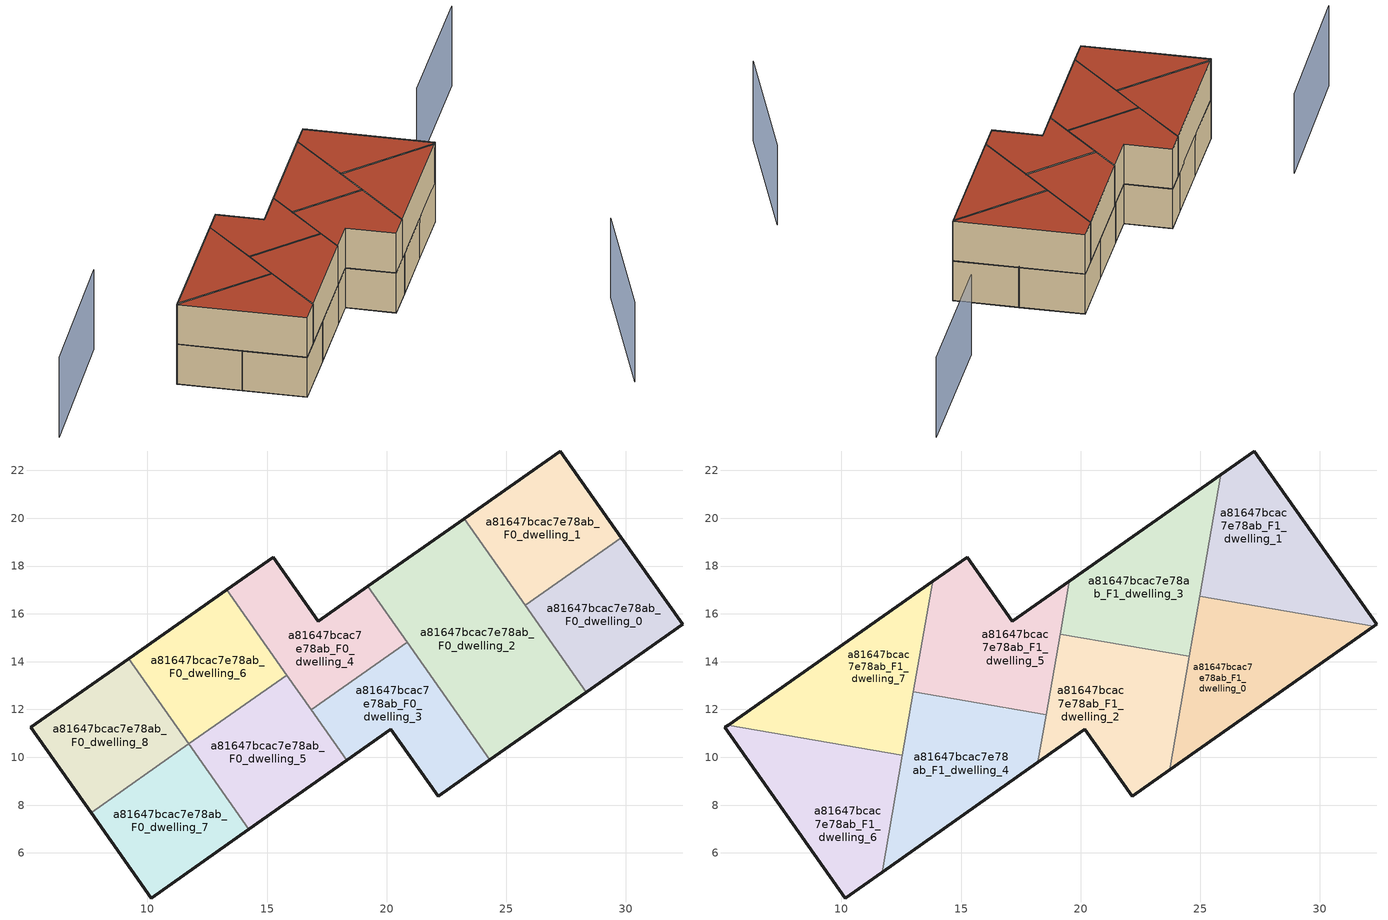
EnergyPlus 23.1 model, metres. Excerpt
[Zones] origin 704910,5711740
a81647bcac7e78ab_F0_dwelling_0
 floor ground (EU_floor_Construction): 32.38,15.56 29.82,19.18 25.8,16.35 28.35,12.72 z0
 wall outside (EU_wall_Construction): 29.82,19.18 32.38,15.56 28.35,12.72 z0:3
 wall to a81647bcac7e78ab_F0_dwelling_1 (EU_wall_Construction): 25.8,16.35 29.82,19.18 z0:3
 wall to a81647bcac7e78ab_F0_dwelling_2 (EU_wall_Construction): 28.35,12.72 25.8,16.35 z0:3
a81647bcac7e78ab_F0_dwelling_1
 floor ground (EU_floor_Construction): 29.82,19.18 27.26,22.81 23.24,19.99 25.8,16.35 z0
 wall outside (EU_wall_Construction): 23.24,19.99 27.26,22.81 29.82,19.18 z0:3
 wall to a81647bcac7e78ab_F0_dwelling_2 (EU_wall_Construction): 25.8,16.35 23.24,19.99 z0:3
 ceiling adiabatic (EU_roof_Construction): 25.86,21.83 25.09,17.37 23.24,19.99 z3
a81647bcac7e78ab_F0_dwelling_2
 floor ground (EU_floor_Construction): 28.35,12.72 23.24,19.99 19.22,17.16 24.32,9.89 z0
 wall outside (EU_wall_Construction): 28.35,12.72 24.32,9.89 / 19.22,17.16 23.24,19.99 z0:3
 wall to a81647bcac7e78ab_F0_dwelling_3 (EU_wall_Construction): 24.32,9.89 20.86,14.82 z0:3
 wall to a81647bcac7e78ab_F0_dwelling_4 (EU_wall_Construction): 20.86,14.82 19.22,17.16 z0:3
a81647bcac7e78ab_F0_dwelling_3
 floor ground (EU_floor_Construction): 24.32,9.89 20.86,14.82 16.84,11.99 18.33,9.87 20.18,11.17 22.16,8.37 z0
 wall outside (EU_wall_Construction): 24.32,9.89 22.16,8.37 20.18,11.17 18.33,9.87 z0:3
 wall to a81647bcac7e78ab_F0_dwelling_4 (EU_wall_Construction): 16.84,11.99 20.86,14.82 z0:3
 wall to a81647bcac7e78ab_F0_dwelling_5 (EU_wall_Construction): 18.33,9.87 16.84,11.99 z0:3
a81647bcac7e78ab_F0_dwelling_4
 floor ground (EU_floor_Construction): 20.86,14.82 19.22,17.16 17.15,15.7 15.26,18.37 13.31,17.01 16.84,11.99 z0
 wall outside (EU_wall_Construction): 13.31,17.01 15.26,18.37 17.15,15.7 19.22,17.16 z0:3
 wall to a81647bcac7e78ab_F0_dwelling_6 (EU_wall_Construction): 15.83,13.44 13.31,17.01 z0:3
 wall to a81647bcac7e78ab_F0_dwelling_5 (EU_wall_Construction): 16.84,11.99 15.83,13.44 z0:3
a81647bcac7e78ab_F0_dwelling_5
 floor ground (EU_floor_Construction): 18.33,9.87 15.83,13.44 11.73,10.56 14.24,6.99 z0
 wall outside (EU_wall_Construction): 18.33,9.87 14.24,6.99 z0:3
 wall to a81647bcac7e78ab_F0_dwelling_6 (EU_wall_Construction): 11.73,10.56 15.83,13.44 z0:3
 wall to a81647bcac7e78ab_F0_dwelling_7 (EU_wall_Construction): 14.24,6.99 11.73,10.56 z0:3
a81647bcac7e78ab_F0_dwelling_6
 floor ground (EU_floor_Construction): 15.83,13.44 13.31,17.01 9.22,14.13 11.73,10.56 z0
 wall outside (EU_wall_Construction): 9.22,14.13 13.31,17.01 z0:3
 wall to a81647bcac7e78ab_F0_dwelling_8 (EU_wall_Construction): 11.73,10.56 9.22,14.13 z0:3
a81647bcac7e78ab_F0_dwelling_7
 floor ground (EU_floor_Construction): 14.24,6.99 11.73,10.56 7.64,7.69 10.17,4.12 z0
 wall outside (EU_wall_Construction): 14.24,6.99 10.17,4.12 7.64,7.69 z0:3
 wall to a81647bcac7e78ab_F0_dwelling_8 (EU_wall_Construction): 7.64,7.69 11.73,10.56 z0:3
a81647bcac7e78ab_F0_dwelling_8
 floor ground (EU_floor_Construction): 11.73,10.56 9.22,14.13 5.12,11.25 7.64,7.69 z0
 wall outside (EU_wall_Construction): 7.64,7.69 5.12,11.25 9.22,14.13 z0:3
 ceiling adiabatic (EU_roof_Construction): 9.22,14.13 11.73,10.56 7.64,7.69 11.35,10.29 5.26,11.34 5.12,11.25 z3
a81647bcac7e78ab_F1_dwelling_0
 floor to a81647bcac7e78ab_F0_dwelling_0 (EU_floor_Construction): 32.27,15.48 26.08,16.55 25.8,16.35 28.35,12.72 z3
 floor to a81647bcac7e78ab_F0_dwelling_2 (EU_floor_Construction): 28.35,12.72 25.6,16.63 24.98,16.74 23.9,10.5 24.32,9.89 z3
 floor to a81647bcac7e78ab_F0_dwelling_1 (EU_floor_Construction): 26.08,16.55 25.6,16.63 25.8,16.35 z3
 floor to a81647bcac7e78ab_F0_dwelling_3 (EU_floor_Construction): 24.32,9.89 23.9,10.5 23.72,9.47 z3
 wall outside (EU_wall_Construction): 32.27,15.48 23.72,9.47 z3:6
 wall to a81647bcac7e78ab_F1_dwelling_1 (EU_wall_Construction): 24.98,16.74 32.27,15.48 z3:6
 wall to a81647bcac7e78ab_F1_dwelling_2 (EU_wall_Construction): 23.72,9.47 24.54,14.22 z3:6
 wall to a81647bcac7e78ab_F1_dwelling_3 (EU_wall_Construction): 24.54,14.22 24.98,16.74 z3:6
 roof outside (EU_roof_Construction): 32.27,15.48 23.72,9.47 24.98,16.74 z6
a81647bcac7e78ab_F1_dwelling_1
 floor to a81647bcac7e78ab_F0_dwelling_1 (EU_floor_Construction): 29.82,19.18 27.26,22.81 25.86,21.83 25.09,17.37 25.6,16.63 26.08,16.55 z3
 floor to a81647bcac7e78ab_F0_dwelling_0 (EU_floor_Construction): 32.38,15.56 29.82,19.18 26.08,16.55 32.27,15.48 z3
 floor to a81647bcac7e78ab_F0_dwelling_2 (EU_floor_Construction): 25.6,16.63 25.09,17.37 24.98,16.74 z3
 wall outside (EU_wall_Construction): 25.86,21.83 27.26,22.81 32.38,15.56 32.27,15.48 z3:6
 wall to a81647bcac7e78ab_F1_dwelling_3 (EU_wall_Construction): 24.98,16.74 25.86,21.83 z3:6
 roof outside (EU_roof_Construction): 27.26,22.81 32.38,15.56 32.27,15.48 24.98,16.74 25.86,21.83 z6
a81647bcac7e78ab_F1_dwelling_2
 floor to a81647bcac7e78ab_F0_dwelling_3 (EU_floor_Construction): 23.72,9.47 23.9,10.5 20.86,14.82 18.84,13.4 18.25,9.99 18.33,9.87 20.18,11.17 22.16,8.37 z3
 floor to a81647bcac7e78ab_F0_dwelling_4 (EU_floor_Construction): 20.86,14.82 20.83,14.86 19.15,15.16 18.84,13.4 z3
 floor to a81647bcac7e78ab_F0_dwelling_2 (EU_floor_Construction): 23.9,10.5 24.54,14.22 20.83,14.86 z3
 floor to a81647bcac7e78ab_F0_dwelling_5 (EU_floor_Construction): 18.33,9.87 18.25,9.99 18.22,9.78 z3
 wall outside (EU_wall_Construction): 23.72,9.47 22.16,8.37 20.18,11.17 18.22,9.78 z3:6
 wall to a81647bcac7e78ab_F1_dwelling_3 (EU_wall_Construction): 19.15,15.16 24.54,14.22 z3:6
 wall to a81647bcac7e78ab_F1_dwelling_5 (EU_wall_Construction): 18.56,11.79 19.15,15.16 z3:6
 wall to a81647bcac7e78ab_F1_dwelling_4 (EU_wall_Construction): 18.22,9.78 18.56,11.79 z3:6
 roof outside (EU_roof_Construction): 24.54,14.22 23.72,9.47 22.16,8.37 20.18,11.17 18.22,9.78 19.15,15.16 z6
a81647bcac7e78ab_F1_dwelling_3
 floor to a81647bcac7e78ab_F0_dwelling_2 (EU_floor_Construction): 24.54,14.22 25.09,17.37 23.24,19.99 19.53,17.37 19.44,16.85 20.83,14.86 z3
 floor to a81647bcac7e78ab_F0_dwelling_4 (EU_floor_Construction): 20.83,14.86 19.44,16.85 19.15,15.16 z3
 floor adiabatic (EU_floor_Construction): 25.09,17.37 25.86,21.83 19.53,17.37 23.24,19.99 z3
 wall outside (EU_wall_Construction): 19.53,17.37 25.86,21.83 z3:6
 wall to a81647bcac7e78ab_F1_dwelling_5 (EU_wall_Construction): 19.15,15.16 19.53,17.37 z3:6
 roof outside (EU_roof_Construction): 25.86,21.83 24.54,14.22 19.15,15.16 19.53,17.37 z6
a81647bcac7e78ab_F1_dwelling_4
 floor to a81647bcac7e78ab_F0_dwelling_5 (EU_floor_Construction): 18.22,9.78 18.25,9.99 16.77,12.1 14.48,12.49 12.76,11.28 12.46,9.53 14.24,6.99 z3
 floor to a81647bcac7e78ab_F0_dwelling_3 (EU_floor_Construction): 18.25,9.99 18.56,11.79 16.95,12.07 16.84,11.99 z3
 floor to a81647bcac7e78ab_F0_dwelling_7 (EU_floor_Construction): 14.24,6.99 12.46,9.53 11.71,5.2 z3
 floor to a81647bcac7e78ab_F0_dwelling_6 (EU_floor_Construction): 14.48,12.49 13.01,12.74 12.76,11.28 z3
 wall outside (EU_wall_Construction): 18.22,9.78 11.71,5.2 z3:6
 wall to a81647bcac7e78ab_F1_dwelling_5 (EU_wall_Construction): 13.01,12.75 18.56,11.79 z3:6
 wall to a81647bcac7e78ab_F1_dwelling_6 (EU_wall_Construction): 11.71,5.2 12.55,10.08 z3:6
 wall to a81647bcac7e78ab_F1_dwelling_7 (EU_wall_Construction): 12.55,10.08 13.01,12.74 z3:6
 roof outside (EU_roof_Construction): 18.56,11.79 18.22,9.78 11.71,5.2 13.01,12.75 z6
a81647bcac7e78ab_F1_dwelling_5
 floor to a81647bcac7e78ab_F0_dwelling_4 (EU_floor_Construction): 18.84,13.4 19.44,16.85 19.22,17.16 17.15,15.7 15.26,18.37 13.81,17.35 13.66,16.51 16.77,12.1 16.95,12.07 z3
 floor to a81647bcac7e78ab_F0_dwelling_2 (EU_floor_Construction): 19.44,16.85 19.53,17.37 19.23,17.16 z3
 floor to a81647bcac7e78ab_F0_dwelling_6 (EU_floor_Construction): 15.83,13.44 13.66,16.51 13.01,12.74 14.48,12.49 z3
 floor to a81647bcac7e78ab_F0_dwelling_3 (EU_floor_Construction): 18.56,11.79 18.84,13.4 16.95,12.07 z3
 floor to a81647bcac7e78ab_F0_dwelling_5 (EU_floor_Construction): 16.77,12.1 15.83,13.44 14.48,12.49 z3
 wall outside (EU_wall_Construction): 13.81,17.35 15.26,18.37 17.15,15.7 19.53,17.37 z3:6
 wall to a81647bcac7e78ab_F1_dwelling_7 (EU_wall_Construction): 13.01,12.75 13.81,17.35 z3:6
 roof outside (EU_roof_Construction): 19.53,17.37 18.56,11.79 13.01,12.75 13.81,17.35 15.26,18.37 17.15,15.7 z6
a81647bcac7e78ab_F1_dwelling_6
 floor to a81647bcac7e78ab_F0_dwelling_7 (EU_floor_Construction): 11.71,5.2 12.46,9.53 12,10.18 11.35,10.29 7.64,7.69 10.17,4.12 z3
 floor to a81647bcac7e78ab_F0_dwelling_5 (EU_floor_Construction): 12.46,9.53 12.55,10.08 12,10.18 z3
 floor to a81647bcac7e78ab_F0_dwelling_8 (EU_floor_Construction): 11.35,10.29 5.26,11.34 5.12,11.25 7.64,7.69 z3
 wall outside (EU_wall_Construction): 11.71,5.2 10.17,4.12 5.12,11.25 5.26,11.34 z3:6
 wall to a81647bcac7e78ab_F1_dwelling_7 (EU_wall_Construction): 5.26,11.34 12.55,10.08 z3:6
 roof outside (EU_roof_Construction): 12.55,10.08 11.71,5.2 10.17,4.12 5.12,11.25 5.26,11.34 z6
a81647bcac7e78ab_F1_dwelling_7
 floor to a81647bcac7e78ab_F0_dwelling_6 (EU_floor_Construction): 12.76,11.28 13.66,16.51 13.31,17.01 9.22,14.13 11.73,10.56 z3
 floor to a81647bcac7e78ab_F0_dwelling_4 (EU_floor_Construction): 13.66,16.51 13.81,17.35 13.31,17.01 z3
 floor adiabatic (EU_floor_Construction): 11.73,10.56 9.22,14.13 5.26,11.34 11.35,10.29 z3
 floor to a81647bcac7e78ab_F0_dwelling_7 (EU_floor_Construction): 12,10.18 11.73,10.56 11.35,10.29 z3
 floor to a81647bcac7e78ab_F0_dwelling_5 (EU_floor_Construction): 12.55,10.08 12.76,11.28 11.73,10.56 12,10.18 z3
 wall outside (EU_wall_Construction): 5.26,11.34 13.81,17.35 z3:6
 roof outside (EU_roof_Construction): 13.81,17.35 12.55,10.08 5.26,11.34 z6
shading: 4.36,18.4 -5.34,11.37 / 27.3,-9.04 33.83,0.26 / 45.62,28.15 36.41,21.64 z0:6
[Building]
EU S2 Campaign: North Axis=0; Terrain=City; Solar Distribution=FullExterior
[Site:Location]
London: Latitude=51.5; Longitude=-0.5; Time Zone=0; Elevation=25
[SizingPeriod:WeatherFileDays]
AnnualSizingPeriod: Begin Month=1; Begin Day of Month=1; End Month=12; End Day of Month=31; Day of Week for Start Day=Monday; Use Weather File Daylight Saving Period=No; Use Weather File Rain and Snow Indicators=No
[MATERIAL]
EU_InternalMass_Material: Roughness=MediumRough; Thickness=0.1; Conductivity=1; Density=1800; Specific Heat=900; Thermal Absorptance=0.9; Solar Absorptance=0.7; Visible Absorptance=0.7
[MATERIAL:NOMASS] Roughness=MediumRough; Thermal Absorptance=0.9; Solar Absorptance=0.7; Visible Absorptance=0.7
Name | Thermal Resistance
EU_wall_NoMass | 1.04674
EU_roof_NoMass | 4.32442
EU_floor_NoMass | 2.04616
[CONSTRUCTION]
EU_wall_Construction: EU_wall_NoMass
EU_roof_Construction: EU_roof_NoMass
EU_floor_Construction: EU_floor_NoMass
EU_InternalMass_Construction: EU_InternalMass_Material
[ZONE] Type=1; Multiplier=1; Ceiling Height=autocalculate; Floor Area=autocalculate; Part of Total Floor Area=Yes
Name | Volume
a81647bcac7e78ab_F0_dwelling_0 | 65.5078
a81647bcac7e78ab_F1_dwelling_0 | 81.8906
a81647bcac7e78ab_F0_dwelling_1 | 65.4961
a81647bcac7e78ab_F1_dwelling_1 | 81.8738
a81647bcac7e78ab_F0_dwelling_2 | 131.016
a81647bcac7e78ab_F1_dwelling_2 | 81.8782
a81647bcac7e78ab_F0_dwelling_3 | 65.4888
a81647bcac7e78ab_F1_dwelling_3 | 81.8848
a81647bcac7e78ab_F0_dwelling_4 | 65.5005
a81647bcac7e78ab_F1_dwelling_4 | 81.8687
a81647bcac7e78ab_F0_dwelling_5 | 65.4895
a81647bcac7e78ab_F1_dwelling_5 | 81.8665
a81647bcac7e78ab_F0_dwelling_6 | 65.5049
a81647bcac7e78ab_F1_dwelling_6 | 81.8628
a81647bcac7e78ab_F0_dwelling_7 | 65.499
a81647bcac7e78ab_F1_dwelling_7 | 81.8936
a81647bcac7e78ab_F0_dwelling_8 | 65.5063
[INTERNALMASS] Construction=EU_InternalMass_Construction
Name | Zone or ZoneList | Surface Area
a81647bcac7e78ab_F0_dwelling_0_EU_InternalMass | a81647bcac7e78ab_F0_dwelling_0 | 21.8359
a81647bcac7e78ab_F0_dwelling_1_EU_InternalMass | a81647bcac7e78ab_F0_dwelling_1 | 21.832
a81647bcac7e78ab_F0_dwelling_2_EU_InternalMass | a81647bcac7e78ab_F0_dwelling_2 | 43.6716
a81647bcac7e78ab_F0_dwelling_3_EU_InternalMass | a81647bcac7e78ab_F0_dwelling_3 | 21.8294
a81647bcac7e78ab_F0_dwelling_4_EU_InternalMass | a81647bcac7e78ab_F0_dwelling_4 | 21.8339
a81647bcac7e78ab_F0_dwelling_5_EU_InternalMass | a81647bcac7e78ab_F0_dwelling_5 | 21.8295
a81647bcac7e78ab_F0_dwelling_6_EU_InternalMass | a81647bcac7e78ab_F0_dwelling_6 | 21.835
a81647bcac7e78ab_F0_dwelling_7_EU_InternalMass | a81647bcac7e78ab_F0_dwelling_7 | 21.8332
a81647bcac7e78ab_F0_dwelling_8_EU_InternalMass | a81647bcac7e78ab_F0_dwelling_8 | 21.8353
a81647bcac7e78ab_F1_dwelling_0_EU_InternalMass | a81647bcac7e78ab_F1_dwelling_0 | 27.297
a81647bcac7e78ab_F1_dwelling_1_EU_InternalMass | a81647bcac7e78ab_F1_dwelling_1 | 27.2911
a81647bcac7e78ab_F1_dwelling_2_EU_InternalMass | a81647bcac7e78ab_F1_dwelling_2 | 27.2927
a81647bcac7e78ab_F1_dwelling_3_EU_InternalMass | a81647bcac7e78ab_F1_dwelling_3 | 27.2948
a81647bcac7e78ab_F1_dwelling_4_EU_InternalMass | a81647bcac7e78ab_F1_dwelling_4 | 27.2896
a81647bcac7e78ab_F1_dwelling_5_EU_InternalMass | a81647bcac7e78ab_F1_dwelling_5 | 27.2919
a81647bcac7e78ab_F1_dwelling_6_EU_InternalMass | a81647bcac7e78ab_F1_dwelling_6 | 27.2876
a81647bcac7e78ab_F1_dwelling_7_EU_InternalMass | a81647bcac7e78ab_F1_dwelling_7 | 27.2977
[OTHEREQUIPMENT] Fuel Type=Electricity; Design Level Calculation Method=Watts/Area; Power per Zone Floor Area=1; Fraction Latent=0; Fraction Radiant=0; Fraction Lost=0; Carbon Dioxide Generation Rate=0; EndUse Subcategory=EU_Step8_InternalGains
Name | Zone or ZoneList or Space or SpaceList | Schedule
EU_Step8_InternalGain_a81647bcac7e78ab_F0_dwelling_0_f000 | a81647bcac7e78ab_F0_dwelling_0 | EU_Step8_GainSchedule_a81647bcac7e78ab_F0_dwelling_0_f000
EU_Step8_InternalGain_a81647bcac7e78ab_F0_dwelling_1_f000 | a81647bcac7e78ab_F0_dwelling_1 | EU_Step8_GainSchedule_a81647bcac7e78ab_F0_dwelling_1_f000
EU_Step8_InternalGain_a81647bcac7e78ab_F0_dwelling_2_f000 | a81647bcac7e78ab_F0_dwelling_2 | EU_Step8_GainSchedule_a81647bcac7e78ab_F0_dwelling_2_f000
EU_Step8_InternalGain_a81647bcac7e78ab_F0_dwelling_3_f000 | a81647bcac7e78ab_F0_dwelling_3 | EU_Step8_GainSchedule_a81647bcac7e78ab_F0_dwelling_3_f000
EU_Step8_InternalGain_a81647bcac7e78ab_F0_dwelling_4_f000 | a81647bcac7e78ab_F0_dwelling_4 | EU_Step8_GainSchedule_a81647bcac7e78ab_F0_dwelling_4_f000
EU_Step8_InternalGain_a81647bcac7e78ab_F0_dwelling_5_f000 | a81647bcac7e78ab_F0_dwelling_5 | EU_Step8_GainSchedule_a81647bcac7e78ab_F0_dwelling_5_f000
EU_Step8_InternalGain_a81647bcac7e78ab_F0_dwelling_6_f000 | a81647bcac7e78ab_F0_dwelling_6 | EU_Step8_GainSchedule_a81647bcac7e78ab_F0_dwelling_6_f000
EU_Step8_InternalGain_a81647bcac7e78ab_F0_dwelling_7_f000 | a81647bcac7e78ab_F0_dwelling_7 | EU_Step8_GainSchedule_a81647bcac7e78ab_F0_dwelling_7_f000
EU_Step8_InternalGain_a81647bcac7e78ab_F0_dwelling_8_f000 | a81647bcac7e78ab_F0_dwelling_8 | EU_Step8_GainSchedule_a81647bcac7e78ab_F0_dwelling_8_f000
EU_Step8_InternalGain_a81647bcac7e78ab_F1_dwelling_0_f000 | a81647bcac7e78ab_F1_dwelling_0 | EU_Step8_GainSchedule_a81647bcac7e78ab_F1_dwelling_0_f000
EU_Step8_InternalGain_a81647bcac7e78ab_F1_dwelling_1_f000 | a81647bcac7e78ab_F1_dwelling_1 | EU_Step8_GainSchedule_a81647bcac7e78ab_F1_dwelling_1_f000
EU_Step8_InternalGain_a81647bcac7e78ab_F1_dwelling_2_f000 | a81647bcac7e78ab_F1_dwelling_2 | EU_Step8_GainSchedule_a81647bcac7e78ab_F1_dwelling_2_f000
EU_Step8_InternalGain_a81647bcac7e78ab_F1_dwelling_3_f000 | a81647bcac7e78ab_F1_dwelling_3 | EU_Step8_GainSchedule_a81647bcac7e78ab_F1_dwelling_3_f000
EU_Step8_InternalGain_a81647bcac7e78ab_F1_dwelling_4_f000 | a81647bcac7e78ab_F1_dwelling_4 | EU_Step8_GainSchedule_a81647bcac7e78ab_F1_dwelling_4_f000
EU_Step8_InternalGain_a81647bcac7e78ab_F1_dwelling_5_f000 | a81647bcac7e78ab_F1_dwelling_5 | EU_Step8_GainSchedule_a81647bcac7e78ab_F1_dwelling_5_f000
EU_Step8_InternalGain_a81647bcac7e78ab_F1_dwelling_6_f000 | a81647bcac7e78ab_F1_dwelling_6 | EU_Step8_GainSchedule_a81647bcac7e78ab_F1_dwelling_6_f000
EU_Step8_InternalGain_a81647bcac7e78ab_F1_dwelling_7_f000 | a81647bcac7e78ab_F1_dwelling_7 | EU_Step8_GainSchedule_a81647bcac7e78ab_F1_dwelling_7_f000
[ZONEVENTILATION:DESIGNFLOWRATE] Schedule=EU_AlwaysOn; Design Flow Rate Calculation Method=AirChanges/Hour; Air Changes per Hour=0.488719; Ventilation Type=Natural; Fan Pressure Rise=0; Fan Total Efficiency=1; Constant Term Coefficient=1; Temperature Term Coefficient=0; Velocity Term Coefficient=0; Velocity Squared Term Coefficient=0; Minimum Indoor Temperature=-100; Maximum Indoor Temperature=100; Delta Temperature=-100; Minimum Outdoor Temperature=-100; Maximum Outdoor Temperature=100; Maximum Wind Speed=40
Name | Zone or ZoneList or Space or SpaceList
EU_ConstantAir_a81647bcac7e78ab_F0_dwelling_0 | a81647bcac7e78ab_F0_dwelling_0
EU_ConstantAir_a81647bcac7e78ab_F0_dwelling_1 | a81647bcac7e78ab_F0_dwelling_1
EU_ConstantAir_a81647bcac7e78ab_F0_dwelling_2 | a81647bcac7e78ab_F0_dwelling_2
EU_ConstantAir_a81647bcac7e78ab_F0_dwelling_3 | a81647bcac7e78ab_F0_dwelling_3
EU_ConstantAir_a81647bcac7e78ab_F0_dwelling_4 | a81647bcac7e78ab_F0_dwelling_4
EU_ConstantAir_a81647bcac7e78ab_F0_dwelling_5 | a81647bcac7e78ab_F0_dwelling_5
EU_ConstantAir_a81647bcac7e78ab_F0_dwelling_6 | a81647bcac7e78ab_F0_dwelling_6
EU_ConstantAir_a81647bcac7e78ab_F0_dwelling_7 | a81647bcac7e78ab_F0_dwelling_7
EU_ConstantAir_a81647bcac7e78ab_F0_dwelling_8 | a81647bcac7e78ab_F0_dwelling_8
EU_ConstantAir_a81647bcac7e78ab_F1_dwelling_0 | a81647bcac7e78ab_F1_dwelling_0
EU_ConstantAir_a81647bcac7e78ab_F1_dwelling_1 | a81647bcac7e78ab_F1_dwelling_1
EU_ConstantAir_a81647bcac7e78ab_F1_dwelling_2 | a81647bcac7e78ab_F1_dwelling_2
EU_ConstantAir_a81647bcac7e78ab_F1_dwelling_3 | a81647bcac7e78ab_F1_dwelling_3
EU_ConstantAir_a81647bcac7e78ab_F1_dwelling_4 | a81647bcac7e78ab_F1_dwelling_4
EU_ConstantAir_a81647bcac7e78ab_F1_dwelling_5 | a81647bcac7e78ab_F1_dwelling_5
EU_ConstantAir_a81647bcac7e78ab_F1_dwelling_6 | a81647bcac7e78ab_F1_dwelling_6
EU_ConstantAir_a81647bcac7e78ab_F1_dwelling_7 | a81647bcac7e78ab_F1_dwelling_7
[HVACTEMPLATE:THERMOSTAT] Constant Heating Setpoint=20; Constant Cooling Setpoint=50
EU_HeatOnly_a81647bcac7e78ab_F0_dwelling_0; EU_HeatOnly_a81647bcac7e78ab_F0_dwelling_1; EU_HeatOnly_a81647bcac7e78ab_F0_dwelling_2; EU_HeatOnly_a81647bcac7e78ab_F0_dwelling_3; EU_HeatOnly_a81647bcac7e78ab_F0_dwelling_4; EU_HeatOnly_a81647bcac7e78ab_F0_dwelling_5; EU_HeatOnly_a81647bcac7e78ab_F0_dwelling_6; EU_HeatOnly_a81647bcac7e78ab_F0_dwelling_7; EU_HeatOnly_a81647bcac7e78ab_F0_dwelling_8; EU_HeatOnly_a81647bcac7e78ab_F1_dwelling_0; EU_HeatOnly_a81647bcac7e78ab_F1_dwelling_1; EU_HeatOnly_a81647bcac7e78ab_F1_dwelling_2; EU_HeatOnly_a81647bcac7e78ab_F1_dwelling_3; EU_HeatOnly_a81647bcac7e78ab_F1_dwelling_4; EU_HeatOnly_a81647bcac7e78ab_F1_dwelling_5; EU_HeatOnly_a81647bcac7e78ab_F1_dwelling_6; EU_HeatOnly_a81647bcac7e78ab_F1_dwelling_7
[HVACTEMPLATE:ZONE:IDEALLOADSAIRSYSTEM] System Availability Schedule=EU_AlwaysOn; Maximum Heating Supply Air Temperature=50; Minimum Cooling Supply Air Temperature=13; Maximum Heating Supply Air Humidity Ratio=0.0156; Minimum Cooling Supply Air Humidity Ratio=0.0077; Heating Limit=NoLimit; Cooling Limit=NoLimit; Heating Availability Schedule=EU_AlwaysOn; Cooling Availability Schedule=EU_CoolingOff; Dehumidification Control Type=ConstantSensibleHeatRatio; Cooling Sensible Heat Ratio=0.7; Dehumidification Setpoint=60; Humidification Control Type=None; Humidification Setpoint=30; Outdoor Air Method=None; Outdoor Air Flow Rate per Person=0.00944; Outdoor Air Flow Rate per Zone Floor Area=0; Outdoor Air Flow Rate per Zone=0; Demand Controlled Ventilation Type=None; Outdoor Air Economizer Type=NoEconomizer; Heat Recovery Type=None; Sensible Heat Recovery Effectiveness=0.7; Latent Heat Recovery Effectiveness=0.65
Name | Template Thermostat
a81647bcac7e78ab_F0_dwelling_0 | EU_HeatOnly_a81647bcac7e78ab_F0_dwelling_0
a81647bcac7e78ab_F0_dwelling_1 | EU_HeatOnly_a81647bcac7e78ab_F0_dwelling_1
a81647bcac7e78ab_F0_dwelling_2 | EU_HeatOnly_a81647bcac7e78ab_F0_dwelling_2
a81647bcac7e78ab_F0_dwelling_3 | EU_HeatOnly_a81647bcac7e78ab_F0_dwelling_3
a81647bcac7e78ab_F0_dwelling_4 | EU_HeatOnly_a81647bcac7e78ab_F0_dwelling_4
a81647bcac7e78ab_F0_dwelling_5 | EU_HeatOnly_a81647bcac7e78ab_F0_dwelling_5
a81647bcac7e78ab_F0_dwelling_6 | EU_HeatOnly_a81647bcac7e78ab_F0_dwelling_6
a81647bcac7e78ab_F0_dwelling_7 | EU_HeatOnly_a81647bcac7e78ab_F0_dwelling_7
a81647bcac7e78ab_F0_dwelling_8 | EU_HeatOnly_a81647bcac7e78ab_F0_dwelling_8
a81647bcac7e78ab_F1_dwelling_0 | EU_HeatOnly_a81647bcac7e78ab_F1_dwelling_0
a81647bcac7e78ab_F1_dwelling_1 | EU_HeatOnly_a81647bcac7e78ab_F1_dwelling_1
a81647bcac7e78ab_F1_dwelling_2 | EU_HeatOnly_a81647bcac7e78ab_F1_dwelling_2
a81647bcac7e78ab_F1_dwelling_3 | EU_HeatOnly_a81647bcac7e78ab_F1_dwelling_3
a81647bcac7e78ab_F1_dwelling_4 | EU_HeatOnly_a81647bcac7e78ab_F1_dwelling_4
a81647bcac7e78ab_F1_dwelling_5 | EU_HeatOnly_a81647bcac7e78ab_F1_dwelling_5
a81647bcac7e78ab_F1_dwelling_6 | EU_HeatOnly_a81647bcac7e78ab_F1_dwelling_6
a81647bcac7e78ab_F1_dwelling_7 | EU_HeatOnly_a81647bcac7e78ab_F1_dwelling_7
[SIZING:ZONE] Zone Cooling Design Supply Air Temperature Input Method=SupplyAirTemperature; Zone Cooling Design Supply Air Temperature=13; Zone Heating Design Supply Air Temperature Input Method=SupplyAirTemperature; Zone Heating Design Supply Air Temperature=50; Zone Cooling Design Supply Air Humidity Ratio=0.008; Zone Heating Design Supply Air Humidity Ratio=0.008; Cooling Design Air Flow Method=DesignDay; Cooling Design Air Flow Rate=0; Cooling Minimum Air Flow per Zone Floor Area=0.000762; Cooling Minimum Air Flow=0; Cooling Minimum Air Flow Fraction=0.2; Heating Design Air Flow Method=DesignDay; Heating Design Air Flow Rate=0; Heating Maximum Air Flow per Zone Floor Area=0.002032; Heating Maximum Air Flow=0.141576; Heating Maximum Air Flow Fraction=0.3; Account for Dedicated Outdoor Air System=No; Dedicated Outdoor Air System Control Strategy=NeutralSupplyAir; Dedicated Outdoor Air Low Setpoint Temperature for Design=autosize; Dedicated Outdoor Air High Setpoint Temperature for Design=autosize; Zone Load Sizing Method=Sensible Load Only No Latent Load; Zone Latent Cooling Design Supply Air Humidity Ratio Input Method=HumidityRatioDifference; Zone Cooling Design Supply Air Humidity Ratio Difference=0.005; Zone Latent Heating Design Supply Air Humidity Ratio Input Method=HumidityRatioDifference; Zone Humidification Design Supply Air Humidity Ratio Difference=0.005
a81647bcac7e78ab_F0_dwelling_0; a81647bcac7e78ab_F0_dwelling_1; a81647bcac7e78ab_F0_dwelling_2; a81647bcac7e78ab_F0_dwelling_3; a81647bcac7e78ab_F0_dwelling_4; a81647bcac7e78ab_F0_dwelling_5; a81647bcac7e78ab_F0_dwelling_6; a81647bcac7e78ab_F0_dwelling_7; a81647bcac7e78ab_F0_dwelling_8; a81647bcac7e78ab_F1_dwelling_0; a81647bcac7e78ab_F1_dwelling_1; a81647bcac7e78ab_F1_dwelling_2; a81647bcac7e78ab_F1_dwelling_3; a81647bcac7e78ab_F1_dwelling_4; a81647bcac7e78ab_F1_dwelling_5; a81647bcac7e78ab_F1_dwelling_6; a81647bcac7e78ab_F1_dwelling_7
[SCHEDULE:CONSTANT]
Name | Hourly Value
EU_AlwaysOn | 1
EU_CoolingOff | 0
[SCHEDULE:FILE] Column Number=1; Rows to Skip at Top=0; Number of Hours of Data=8760; Column Separator=Comma; Interpolate to Timestep=No; Minutes per Item=60; Adjust Schedule for Daylight Savings=Yes
Name | File
EU_Step8_GainSchedule_a81647bcac7e78ab_F0_dwelling_0_f000 | ../../schedules/a81647bcac7e78ab/a81647bcac7e78ab_F0_dwelling_0_f000_gain.csv
EU_Step8_GainSchedule_a81647bcac7e78ab_F0_dwelling_1_f000 | ../../schedules/a81647bcac7e78ab/a81647bcac7e78ab_F0_dwelling_1_f000_gain.csv
EU_Step8_GainSchedule_a81647bcac7e78ab_F0_dwelling_2_f000 | ../../schedules/a81647bcac7e78ab/a81647bcac7e78ab_F0_dwelling_2_f000_gain.csv
EU_Step8_GainSchedule_a81647bcac7e78ab_F0_dwelling_3_f000 | ../../schedules/a81647bcac7e78ab/a81647bcac7e78ab_F0_dwelling_3_f000_gain.csv
EU_Step8_GainSchedule_a81647bcac7e78ab_F0_dwelling_4_f000 | ../../schedules/a81647bcac7e78ab/a81647bcac7e78ab_F0_dwelling_4_f000_gain.csv
EU_Step8_GainSchedule_a81647bcac7e78ab_F0_dwelling_5_f000 | ../../schedules/a81647bcac7e78ab/a81647bcac7e78ab_F0_dwelling_5_f000_gain.csv
EU_Step8_GainSchedule_a81647bcac7e78ab_F0_dwelling_6_f000 | ../../schedules/a81647bcac7e78ab/a81647bcac7e78ab_F0_dwelling_6_f000_gain.csv
EU_Step8_GainSchedule_a81647bcac7e78ab_F0_dwelling_7_f000 | ../../schedules/a81647bcac7e78ab/a81647bcac7e78ab_F0_dwelling_7_f000_gain.csv
EU_Step8_GainSchedule_a81647bcac7e78ab_F0_dwelling_8_f000 | ../../schedules/a81647bcac7e78ab/a81647bcac7e78ab_F0_dwelling_8_f000_gain.csv
EU_Step8_GainSchedule_a81647bcac7e78ab_F1_dwelling_0_f000 | ../../schedules/a81647bcac7e78ab/a81647bcac7e78ab_F1_dwelling_0_f000_gain.csv
EU_Step8_GainSchedule_a81647bcac7e78ab_F1_dwelling_1_f000 | ../../schedules/a81647bcac7e78ab/a81647bcac7e78ab_F1_dwelling_1_f000_gain.csv
EU_Step8_GainSchedule_a81647bcac7e78ab_F1_dwelling_2_f000 | ../../schedules/a81647bcac7e78ab/a81647bcac7e78ab_F1_dwelling_2_f000_gain.csv
EU_Step8_GainSchedule_a81647bcac7e78ab_F1_dwelling_3_f000 | ../../schedules/a81647bcac7e78ab/a81647bcac7e78ab_F1_dwelling_3_f000_gain.csv
EU_Step8_GainSchedule_a81647bcac7e78ab_F1_dwelling_4_f000 | ../../schedules/a81647bcac7e78ab/a81647bcac7e78ab_F1_dwelling_4_f000_gain.csv
EU_Step8_GainSchedule_a81647bcac7e78ab_F1_dwelling_5_f000 | ../../schedules/a81647bcac7e78ab/a81647bcac7e78ab_F1_dwelling_5_f000_gain.csv
EU_Step8_GainSchedule_a81647bcac7e78ab_F1_dwelling_6_f000 | ../../schedules/a81647bcac7e78ab/a81647bcac7e78ab_F1_dwelling_6_f000_gain.csv
EU_Step8_GainSchedule_a81647bcac7e78ab_F1_dwelling_7_f000 | ../../schedules/a81647bcac7e78ab/a81647bcac7e78ab_F1_dwelling_7_f000_gain.csv
